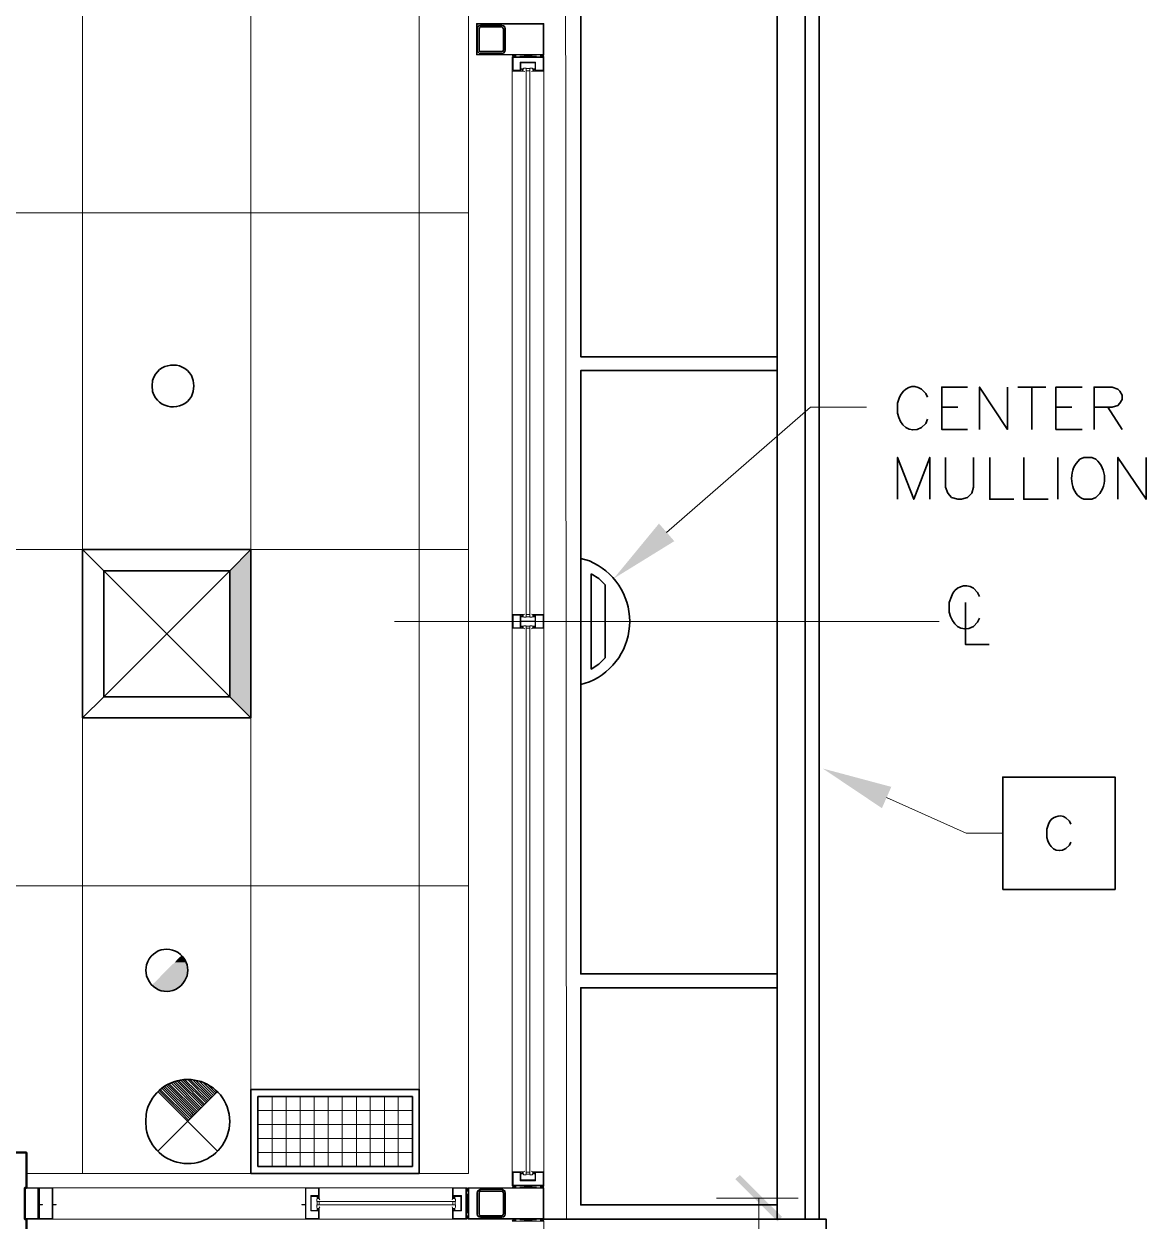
# Model space of a CAD drawing. Header units: inches. Extents: x 5 to 516, y -193 to 129.
# Drawn here: x 430.95 to 444.28, y 47.85 to 62.08 of the extents above; entities that cross this region are included whole.
import ezdxf

# ---------------------------------------------------------------- set-up
doc = ezdxf.new("R2010")
doc.units = ezdxf.units.IN
doc.header["$MEASUREMENT"] = 0
doc.layers.add('PDF9_Geometry', color=7, linetype='Continuous')
doc.layers.add('PDF9_Solid Fills', color=7, linetype='Continuous')

msp = doc.modelspace()

# ---------------------------------------------------------------- hatches: boundary and pattern name
at = {"layer": 'PDF9_Solid Fills', "true_color": 0xb3b3b3, "transparency": 33554559}
msp.add_hatch(color=253, dxfattribs=at).paths.add_polyline_path([(433.3961806, 54.0850073), (433.6450695, 53.8361184), (433.6450695, 54.0850073), (433.6450695, 55.836115), (433.3961827, 55.5827838)])
at = {"layer": 'PDF9_Solid Fills', "transparency": 33554559}
for points in [[(432.7828462, 50.9738952), (432.7428462, 50.9294508), (432.8761796, 50.9294508), (432.8539573, 50.9738952)], [(432.6450695, 50.8361185), (432.5961807, 50.7872297), (432.889514, 50.7872297), (432.8939584, 50.8361185)], [(432.6939564, 50.8850009), (432.6450676, 50.836112), (432.8939564, 50.836112), (432.889512, 50.8850009)], [(432.7428433, 50.9294526), (432.6939545, 50.8850082), (432.88951, 50.8850082), (432.8761767, 50.9294526)], [(432.5072883, 50.6938931), (432.4672883, 50.6583375), (432.8228439, 50.6583375), (432.853955, 50.6938931)], [(432.46729, 50.658339), (432.50729, 50.6272279), (432.7828455, 50.6272279), (432.8228455, 50.658339)], [(432.5517355, 50.7383357), (432.507291, 50.6938913), (432.8539577, 50.6938913), (432.8761799, 50.7383357)], [(432.5961781, 50.7872271), (432.5517337, 50.7383382), (432.8761781, 50.7383382), (432.8895114, 50.7872271)], [(432.5072883, 50.6272246), (432.5517328, 50.6050024), (432.7428439, 50.6050024), (432.7828439, 50.6272246)], [(432.5961781, 50.5872217), (432.645067, 50.5827773), (432.6939559, 50.5872217), (432.7428466, 50.6049988), (432.5517355, 50.6049988)]]:
    msp.add_hatch(color=256, dxfattribs=at).paths.add_polyline_path(points)

# ---------------------------------------------------------------- linework, layer by layer
at = {"layer": 'PDF9_Geometry', "lineweight": 35}
for points in [[(388.3117386, 82.209444), (388.3117386, 85.2938882), (397.3117382, 85.2938882), (397.3117382, 85.2094438), (440.3961813, 85.2094438), (440.3961813, 47.8761126), (440.4806268, 47.8761126), (440.4806268, 38.8761131), (437.3961815, 38.8761131)], [(435.0628438, 85.0450016), (440.2317323, 85.0450016), (440.2317323, 47.8761148)], [(397.3117382, 84.7116683), (439.8984012, 84.7116683), (439.8984012, 47.8761148)], [(439.8984012, 65.2938905), (437.565068, 65.2938905), (437.565068, 58.125002), (439.8984012, 58.125002)], [(436.3339557, 62.0227799), (436.3384001, 62.0450021), (436.3561779, 62.0583354), (436.3739557, 62.0627799), (436.627289, 62.0627799)], [(436.3739557, 62.0450028), (436.3606224, 62.0361139), (436.3561779, 62.0227806)], [(436.3739582, 62.0449992), (436.6272915, 62.0449992), (436.6406249, 62.0361103), (436.6450693, 62.022777), (436.6450693, 61.7738881)], [(436.6272906, 62.062777), (436.6450684, 62.0583326), (436.6628462, 62.0449992), (436.6672906, 62.022777), (436.6672906, 61.7738881)], [(436.3339573, 62.022777), (436.3339573, 61.7738881)], [(436.3561786, 62.022777), (436.3561786, 61.7738881)], [(436.3339573, 61.7738892), (436.3384018, 61.751667), (436.3561795, 61.7338892), (436.3739573, 61.7294448)], [(436.3561786, 61.7738892), (436.3606231, 61.7561114), (436.3739564, 61.751667)], [(436.3739557, 61.7516724), (436.627289, 61.7516724)], [(436.6272923, 61.7516724), (436.6406256, 61.7561169), (436.64507, 61.7738946)], [(436.6272923, 61.7294466), (436.64507, 61.733891), (436.6628478, 61.7516688), (436.6672923, 61.773891)], [(436.3739557, 61.7294466), (436.627289, 61.7294466)], [(432.9384032, 57.6538938), (432.9606254, 57.7116715), (432.9695143, 57.7783382), (432.9606254, 57.8450049), (432.9384032, 57.9027827)], [(439.8984012, 57.9605575), (437.565068, 57.9605575), (437.565068, 50.7916691), (439.8984012, 50.7916691)], [(432.476181, 57.8450049), (432.4717366, 57.7783382), (432.476181, 57.7116715)], [(442.1606206, 57.2627856), (441.8539539, 57.2627856), (441.8539539, 57.7650078), (442.1606206, 57.7650078)], [(442.3028472, 57.2627856), (442.3028472, 57.7650078), (442.6361805, 57.2627856), (442.6361805, 57.7650078)], [(442.7561801, 57.7650009), (443.0895134, 57.7650009)], [(442.9250666, 57.7650009), (442.9250666, 57.2627787)], [(443.5206241, 57.2627856), (443.209513, 57.2627856), (443.209513, 57.7650078), (443.5206241, 57.7650078)], [(443.662846, 57.2627856), (443.662846, 57.7650078), (443.8761793, 57.7650078), (443.9472904, 57.7383411), (443.9695126, 57.7161189), (443.9961793, 57.66723), (443.9961793, 57.6183411), (443.9695126, 57.5738967), (443.9472904, 57.54723), (443.8761793, 57.5250078), (443.662846, 57.5250078)], [(441.3517341, 57.6450013), (441.3295119, 57.5738902), (441.3295119, 57.4538902)], [(441.6850674, 57.6450013), (441.6628452, 57.6894457), (441.6139563, 57.7383346)], [(441.8539539, 57.5250016), (442.045065, 57.5250016)], [(443.209513, 57.5250016), (443.4006241, 57.5250016)], [(443.8272883, 57.5250016), (443.9961771, 57.2627794)], [(441.6139563, 57.2850013), (441.6628452, 57.3338902), (441.6850674, 57.3827791)], [(441.3295128, 56.4316676), (441.3295128, 56.9294454), (441.5206239, 56.4316676), (441.711735, 56.9294454), (441.711735, 56.4316676)], [(441.8984011, 56.9294523), (441.8984011, 56.5738967), (441.9250678, 56.5027856), (441.9695122, 56.4538967), (442.0450678, 56.4316745), (442.0895122, 56.4316745), (442.1606233, 56.4538967), (442.2095122, 56.5027856), (442.2317344, 56.5738967), (442.2317344, 56.9294523)], [(442.4228468, 56.9294523), (442.4228468, 56.4316745), (442.7117357, 56.4316745)], [(442.8272883, 56.9294523), (442.8272883, 56.4316745), (443.1161772, 56.4316745)], [(443.2317344, 56.9294523), (443.2317344, 56.4316745)], [(443.6850686, 56.90723), (443.6361797, 56.9294523), (443.5428464, 56.9294523), (443.4939575, 56.90723), (443.449513, 56.8583412)], [(443.9472879, 56.4316676), (443.9472879, 56.9294454), (444.2806212, 56.4316676), (444.2806212, 56.9294454)], [(443.5428464, 56.4316745), (443.6361797, 56.4316745), (443.6850686, 56.4538967)], [(431.8984017, 55.5827817), (431.6450683, 55.836115)], [(433.3961772, 55.5827817), (433.6450661, 55.836115)], [(437.8539542, 55.4138906), (437.7783986, 55.4894462), (437.6895097, 55.547224)], [(437.8539563, 54.547224), (437.7784008, 54.4716685), (437.6895119, 54.4138907), (437.6895119, 55.547224)], [(437.8539542, 54.5472276), (437.8539542, 55.4138943)], [(442.3028472, 55.276114), (442.2761805, 55.3250028), (442.231736, 55.3738917)], [(441.9695138, 55.276114), (441.9428472, 55.2050029), (441.9428472, 55.0894473)], [(442.1339561, 55.2050057), (442.1339561, 54.707228), (442.4184005, 54.707228)], [(442.231736, 54.9205584), (442.2761805, 54.9694473), (442.3028472, 55.0183362)], [(431.8984017, 54.0850062), (431.6450683, 53.8361173)], [(433.3961772, 54.0850062), (433.6450661, 53.8361173)], [(443.3872881, 52.5694445), (443.3695103, 52.6050001), (443.3295103, 52.6450001)], [(443.1206214, 52.5694445), (443.1028437, 52.5116668), (443.1028437, 52.413889)], [(443.3295103, 52.2805557), (443.3695103, 52.3205557), (443.3872881, 52.3561112)], [(432.862846, 50.7116741), (432.8895127, 50.7694519), (432.8984016, 50.8361185), (432.8895127, 50.8983408), (432.862846, 50.960563)], [(432.4050683, 50.8983408), (432.3961794, 50.8361185), (432.4050683, 50.7694519)], [(439.8984012, 50.6272246), (437.565068, 50.6272246), (437.565068, 48.0450024), (439.8984012, 48.0450024)], [(433.0539553, 49.1961175), (432.7428442, 49.5116731)], [(433.0717369, 49.2138946), (432.7650703, 49.5205613)], [(433.0850652, 49.2272229), (432.7872874, 49.5250006)], [(433.0984025, 49.2405602), (432.8139581, 49.5294491)], [(433.1161795, 49.2583372), (432.8361796, 49.5338928)], [(433.1295123, 49.2716655), (432.8628457, 49.5338877)], [(433.1428451, 49.2850028), (432.8939562, 49.5383361)], [(433.1561779, 49.3027799), (432.9250668, 49.533891)], [(433.173955, 49.3161172), (432.9561772, 49.5338949)], [(433.1872878, 49.3294454), (432.9917322, 49.525001)], [(433.2006251, 49.3472225), (433.0317362, 49.5161114)], [(433.249512, 49.3916742), (432.5384009, 48.6850075)], [(433.249512, 48.6850047), (432.5384009, 49.3916713)], [(432.5561798, 49.4050024), (432.8228464, 49.1383358), (432.9072908, 49.0494469)], [(432.5695125, 49.4183398), (432.9206236, 49.0672287)], [(432.5872896, 49.431668), (432.9384007, 49.0805569)], [(432.6050667, 49.4450053), (432.9072889, 49.1383387), (432.9517333, 49.0938942)], [(432.6228437, 49.4538939), (432.9383992, 49.1383383), (432.9650659, 49.1072272)], [(432.6406208, 49.4672221), (432.982843, 49.1249999)], [(432.9961799, 49.1383376), (432.6584022, 49.4761154)], [(433.0095127, 49.1516749), (432.6761794, 49.4850082)], [(433.0272898, 49.169452), (432.6984009, 49.4983408)], [(433.0406225, 49.1827802), (432.7206226, 49.5027802)], [(433.2184021, 49.3605598), (433.0761799, 49.502782)], [(433.2317349, 49.3738971), (433.1295127, 49.4761193)], [(436.3339557, 48.1872273), (436.3384001, 48.2094495), (436.3561779, 48.2227828), (436.3739557, 48.2316717), (436.627289, 48.2316717)], [(436.6272906, 48.2316735), (436.6450684, 48.2227846), (436.6628462, 48.2094513), (436.6672906, 48.1872291), (436.6672906, 47.9383402)], [(436.3339573, 48.1872291), (436.3339573, 47.9383402)], [(436.3739557, 48.2094459), (436.3606224, 48.2050014), (436.3561779, 48.1872237)], [(436.3561786, 48.1872291), (436.3561786, 47.9383402)], [(436.3739582, 48.2094513), (436.6272915, 48.2094513), (436.6406249, 48.2050069), (436.6450693, 48.1872291), (436.6450693, 47.9383402)], [(436.3339573, 47.9383322), (436.3384018, 47.91611), (436.3561795, 47.9027767), (436.3739573, 47.8983322)], [(436.3561786, 47.9383322), (436.3606231, 47.9249989), (436.3739564, 47.91611)], [(436.3739557, 47.9161154), (436.627289, 47.9161154)], [(436.3739557, 47.8983384), (436.627289, 47.8983384)], [(436.6272923, 47.8983384), (436.64507, 47.9027828), (436.6628478, 47.9161162), (436.6672923, 47.9383384)], [(436.6272923, 47.9161154), (436.6406256, 47.9250043), (436.64507, 47.9383377)], [(440.3961768, 47.8761126), (437.1250659, 47.8761126)]]:
    msp.add_lwpolyline(points, dxfattribs=at)
at = {"layer": 'PDF9_Geometry', "lineweight": 15}
for points in [[(431.6450696, 81.0450018), (431.6450696, 48.4183376)], [(433.6450695, 81.0450018), (433.6450695, 48.4183376)], [(435.6450694, 81.0450018), (435.6450694, 48.4183376)], [(436.2317347, 75.5027839), (436.2317347, 48.4183398), (430.9784019, 48.4183398)], [(437.396177, 47.8761126), (437.3739547, 75.5427777)], [(436.3250688, 61.7116695), (436.3250688, 61.716114)], [(436.7517316, 61.7116695), (436.7517316, 61.716114)], [(436.7517316, 61.6894506), (436.7517316, 61.5205617), (436.885065, 61.5205617)], [(437.1250678, 61.7116695), (436.7517345, 61.7116695), (436.756179, 61.7027806), (436.756179, 61.6938917), (436.7517345, 61.6894473)], [(437.1250678, 61.6894437), (436.7517345, 61.6894437)], [(437.1161793, 61.6805552), (436.7606238, 61.6805552), (436.7606238, 61.5294441), (436.8450682, 61.5294441)], [(436.7606247, 61.7116695), (436.7650691, 61.7027806), (436.7650691, 61.6938917), (436.7606247, 61.6894473)], [(436.7695132, 61.7116695), (436.7739577, 61.7027806), (436.7739577, 61.6938917), (436.7695132, 61.6894473)], [(436.7739575, 61.7116695), (436.7828464, 61.7027806), (436.7828464, 61.6938917), (436.7739575, 61.6894473)], [(436.7917316, 61.7116659), (437.085065, 61.6894437), (437.085065, 61.7116659), (436.7917316, 61.6894437)], [(436.7917345, 61.6894437), (436.7917345, 61.7116659)], [(436.8450657, 61.5294502), (436.8450657, 61.627228)], [(437.0272895, 61.627224), (436.8450673, 61.627224)], [(436.8539542, 61.5472273), (436.8539542, 61.6183384)], [(437.0228453, 61.6183355), (436.8539564, 61.6183355)], [(436.9917345, 61.5205548), (437.1250678, 61.5205548), (437.1250678, 61.6894437), (437.1206234, 61.6938881), (437.1206234, 61.702777), (437.1250678, 61.7116659)], [(436.9961786, 61.5294495), (436.9961786, 61.5472273), (437.0228453, 61.5472273), (437.0228453, 61.6183384)], [(437.0272895, 61.627228), (437.0272895, 61.5294502), (437.1161784, 61.5294502), (437.1161784, 61.6805613)], [(437.1028465, 61.6894437), (437.0939576, 61.6938881), (437.0939576, 61.702777), (437.1028465, 61.7116659)], [(437.1072908, 61.6894437), (437.1028464, 61.6938881), (437.1028464, 61.702777), (437.1072908, 61.7116659)], [(437.1161793, 61.6894437), (437.1117349, 61.6938881), (437.1117349, 61.702777), (437.1161793, 61.7116659)], [(436.885065, 55.0627803), (436.7517316, 55.0627803), (436.7517316, 61.5205577)], [(436.8539542, 61.5205617), (436.8539542, 61.5427839)], [(436.8806243, 61.5294502), (436.8806243, 61.547228), (436.8539577, 61.547228)], [(436.8672912, 61.5294455), (436.8672912, 61.5338899), (436.8761801, 61.5338899), (436.8761801, 61.5427788), (436.8539578, 61.5427788)], [(436.8672915, 61.5294502), (436.8806249, 61.5294502)], [(436.8895128, 61.5561158), (436.880624, 61.5472269)], [(436.8984014, 61.5161129), (436.885068, 61.5205573)], [(436.9161784, 61.5561158), (436.8895118, 61.5561158)], [(436.9161784, 61.551667), (436.9161784, 55.0361119)], [(436.9606256, 55.0361119), (436.9606256, 61.551667), (436.9161811, 61.551667)], [(436.9606256, 61.5250014), (436.9161811, 61.5250014)], [(436.9606245, 61.5561158), (436.9872912, 61.5561158), (436.9961801, 61.5472269)], [(436.9784026, 61.5161129), (436.991736, 61.5205573)], [(436.9961791, 61.5294502), (437.0095125, 61.5294502), (437.0095125, 61.5338946), (437.0006236, 61.5338946)], [(437.0228453, 61.5427785), (437.0006231, 61.5427785), (437.0006231, 61.5338896)], [(437.0228453, 61.5205617), (437.0228453, 61.5427839)], [(437.1250678, 55.0627803), (437.1250678, 61.5205577)], [(436.2317347, 59.836118), (417.6450693, 59.836118)], [(438.582845, 56.0361146), (440.293956, 57.5250034), (440.9606225, 57.5250034)], [(436.2317347, 55.8361183), (417.6450693, 55.8361183)], [(436.7517316, 55.0627803), (436.7517316, 54.8983358)], [(436.8539542, 55.0627803), (436.8539542, 55.0450025)], [(436.8984014, 55.06722), (436.885068, 55.0627756)], [(436.9606256, 55.0627803), (436.9161811, 55.0627803)], [(436.9784026, 55.06722), (436.991736, 55.0627756)], [(436.9917345, 54.898338), (437.1250678, 54.898338), (437.1250678, 55.0627824), (436.9917345, 55.0627824)], [(437.0228453, 55.0627803), (437.0228453, 55.0450025)], [(435.3517344, 54.9783347), (441.8228453, 54.9783347)], [(436.8450657, 54.9827777), (436.8450657, 54.9027778), (436.7606213, 54.9027778), (436.7606213, 55.0538889), (436.8450657, 55.0538889)], [(436.8450657, 55.0538917), (436.8450657, 54.9783362)], [(436.8539542, 55.0361147), (436.8539542, 54.9827814)], [(436.8539542, 54.9250036), (436.8539542, 54.9783369)], [(436.8539542, 54.898338), (436.8539542, 54.9161158)], [(437.0228453, 54.9827835), (436.8539564, 54.9827835)], [(437.0228453, 54.9783347), (436.8539564, 54.9783347)], [(436.8806243, 55.0538917), (436.8806243, 55.036114), (436.8539577, 55.036114)], [(436.8806243, 54.9027778), (436.8806243, 54.925), (436.8539577, 54.925)], [(436.8672912, 55.0538874), (436.8672912, 55.049443), (436.8761801, 55.049443), (436.8761801, 55.0449985), (436.8539578, 55.0449985)], [(436.8672912, 54.9027774), (436.8672912, 54.9116663), (436.8761801, 54.9116663), (436.8761801, 54.9161107), (436.8539578, 54.9161107)], [(436.8672915, 55.0538917), (436.8806249, 55.0538917)], [(436.8895128, 55.0316659), (436.880624, 55.0361104)], [(436.8895128, 54.9294524), (436.880624, 54.9250079)], [(436.9161784, 55.0316659), (436.8895118, 55.0316659)], [(436.9161784, 54.9294524), (436.8895118, 54.9294524)], [(436.9161784, 48.4094513), (436.9161784, 54.9250064)], [(436.9606256, 55.0361147), (436.9161811, 55.0361147)], [(436.9606256, 54.9250064), (436.9606256, 48.4094513), (436.9161811, 48.4094513)], [(436.9606256, 54.9250036), (436.9161811, 54.9250036)], [(436.9606245, 55.0316659), (436.9872912, 55.0316659), (436.9961801, 55.0361104)], [(436.9606245, 54.9294524), (436.9872912, 54.9294524), (436.9961801, 54.9250079)], [(436.9961786, 55.0538925), (436.9961786, 55.0361147), (437.0228453, 55.0361147), (437.0228453, 54.9827814)], [(436.9961786, 54.9027814), (436.9961786, 54.9250036), (437.0228453, 54.9250036), (437.0228453, 54.9783369)], [(436.9961791, 55.0538917), (437.0095125, 55.0538917), (437.0095125, 55.0494473), (437.0006236, 55.0494473)], [(437.0228453, 55.0450032), (437.0006231, 55.0450032), (437.0006231, 55.0494477)], [(437.0228453, 54.9161151), (437.0006231, 54.9161151), (437.0006231, 54.9116706)], [(437.0228453, 54.898338), (437.0228453, 54.9161158)], [(437.0272895, 54.9783362), (437.0272895, 55.0538917), (437.1161784, 55.0538917), (437.1161784, 54.9027806)], [(437.0272895, 54.9027778), (437.0272895, 54.9827777)], [(436.7517316, 54.898338), (436.7517316, 48.4316715)], [(436.8850686, 54.898338), (436.7517353, 54.898338)], [(436.8672915, 54.9027778), (436.8806249, 54.9027778)], [(436.8984014, 54.8938892), (436.885068, 54.8983337)], [(436.9606256, 54.898338), (436.9161811, 54.898338)], [(436.9784026, 54.8938892), (436.991736, 54.8983337)], [(436.9961791, 54.9027778), (437.0095125, 54.9027778), (437.0095125, 54.9116666), (437.0006236, 54.9116666)], [(437.1161793, 54.9027778), (437.0272904, 54.9027778)], [(437.1250678, 54.898338), (437.1250678, 48.4316715)], [(441.1961758, 52.8894496), (442.1428425, 52.4627829), (442.578398, 52.4627829)], [(384.3117389, 51.8361185), (436.2317348, 51.8361185)], [(436.7517316, 48.2716677), (436.7517316, 48.4405566), (436.885065, 48.4405566)], [(437.1161793, 48.2805631), (436.7606238, 48.2805631), (436.7606238, 48.4316742), (436.8450682, 48.4316742)], [(436.8450657, 48.4316681), (436.8450657, 48.3338903)], [(436.8539542, 48.4405566), (436.8539542, 48.4183344)], [(436.8539542, 48.413891), (436.8539542, 48.3427799)], [(436.8806243, 48.4316681), (436.8806243, 48.4138903), (436.8539577, 48.4138903)], [(436.8672912, 48.4316728), (436.8672912, 48.4272283), (436.8761801, 48.4272283), (436.8761801, 48.4183395), (436.8539578, 48.4183395)], [(436.8672915, 48.4316681), (436.8806249, 48.4316681)], [(436.8895128, 48.4050025), (436.880624, 48.4138914)], [(436.8984014, 48.4450054), (436.885068, 48.4405609)], [(436.9161784, 48.4050025), (436.8895118, 48.4050025)], [(436.9606256, 48.4361169), (436.9161811, 48.4361169)], [(436.9606245, 48.4050025), (436.9872912, 48.4050025), (436.9961801, 48.4138914)], [(436.9784026, 48.4450054), (436.991736, 48.4405609)], [(436.9917345, 48.4405544), (437.1250678, 48.4405544), (437.1250678, 48.2716656), (437.1206234, 48.2672211), (437.1206234, 48.2583322), (437.1250678, 48.2494433)], [(436.9961786, 48.4316688), (436.9961786, 48.413891), (437.0228453, 48.413891), (437.0228453, 48.3427799)], [(436.9961791, 48.4316681), (437.0095125, 48.4316681), (437.0095125, 48.4272236), (437.0006236, 48.4272236)], [(437.0228453, 48.4183398), (437.0006231, 48.4183398), (437.0006231, 48.4272287)], [(437.0228453, 48.4405566), (437.0228453, 48.4183344)], [(437.0272895, 48.3338903), (437.0272895, 48.4316681), (437.1161784, 48.4316681), (437.1161784, 48.280557)], [(431.1250682, 48.2494488), (430.9606237, 48.2494488), (430.9606237, 48.2005599)], [(430.9650657, 48.2450011), (430.9650657, 47.8850011), (431.1161768, 47.8850011)], [(431.1161797, 47.885), (431.1161797, 48.245), (430.9650686, 48.245)], [(431.1250682, 48.2494433), (431.1250682, 48.0494433), (431.1695126, 48.0494433), (431.1695126, 48.0449989), (431.1250682, 48.0449989)], [(431.1250703, 48.2005599), (431.1250703, 48.2494488), (431.2939592, 48.2494488), (434.2939591, 48.2494488), (434.4584035, 48.2494488)], [(431.2850662, 47.885), (431.2850662, 48.245), (431.1339551, 48.245)], [(431.1339567, 48.2450011), (431.1339567, 47.8850011), (431.2850678, 47.8850011)], [(431.2939592, 48.2494433), (431.2939592, 48.0494433), (431.3339592, 48.0494433), (431.3339592, 48.0449989), (431.2939592, 48.0449989)], [(434.2939591, 48.2494433), (434.2939591, 48.0494433), (434.2495146, 48.0494433), (434.2495146, 48.0449989), (434.2939591, 48.0449989)], [(434.3561795, 48.1561147), (434.4495128, 48.1561147), (434.4495128, 48.2450036), (434.2984017, 48.2450036), (434.2984017, 47.8850036)], [(436.0406224, 48.2494488), (434.4584002, 48.2494488)], [(434.4584013, 48.1161118), (434.4584013, 48.2494451)], [(436.2095113, 48.2494488), (436.0406224, 48.2494488), (436.0406224, 48.1161154)], [(436.2006249, 47.8850011), (436.2006249, 48.2450011), (436.0495138, 48.2450011), (436.0495138, 48.1561122)], [(436.2317347, 47.880557), (436.2317347, 47.8761126), (436.2317347, 48.2494459), (436.2228459, 48.2450014), (436.213957, 48.2450014), (436.2095125, 48.2494459)], [(436.2317347, 48.245), (436.2228459, 48.2361111), (436.213957, 48.2361111), (436.2095125, 48.245)], [(436.2317347, 48.2361115), (436.2228459, 48.2272226), (436.213957, 48.2272226), (436.2095125, 48.2361115)], [(436.2095134, 47.8761126), (436.2095134, 48.2494459)], [(436.2317347, 48.2494488), (436.2317347, 48.2538932)], [(436.7517316, 48.2494488), (436.7517316, 48.2538932)], [(437.1250678, 48.2494488), (436.7517345, 48.2494488), (436.756179, 48.2583377), (436.756179, 48.2672265), (436.7517345, 48.271671)], [(437.1250678, 48.2716656), (436.7517345, 48.2716656)], [(436.7606247, 48.2494488), (436.7650691, 48.2583377), (436.7650691, 48.2672265), (436.7606247, 48.271671)], [(436.7695132, 48.2494488), (436.7739577, 48.2583377), (436.7739577, 48.2672265), (436.7695132, 48.271671)], [(436.7739575, 48.2494488), (436.7828464, 48.2583377), (436.7828464, 48.2672265), (436.7739575, 48.271671)], [(436.7917316, 48.2494433), (437.085065, 48.2716656), (437.085065, 48.2494433), (436.7917316, 48.2716656)], [(436.7917345, 48.2716656), (436.7917345, 48.2494433)], [(437.0272895, 48.3338943), (436.8450673, 48.3338943)], [(437.0228453, 48.3427828), (436.8539564, 48.3427828)], [(437.1028465, 48.2716656), (437.0939576, 48.2672211), (437.0939576, 48.2583322), (437.1028465, 48.2494433)], [(437.1072908, 48.2716656), (437.1028464, 48.2672211), (437.1028464, 48.2583322), (437.1072908, 48.2494433)], [(437.1161793, 48.2716656), (437.1117349, 48.2672211), (437.1117349, 48.2583322), (437.1161793, 48.2494433)], [(430.9606259, 48.200557), (430.9606259, 47.8761126), (431.1250703, 47.8761126)], [(431.1250682, 48.200557), (431.1250682, 47.8761126), (431.2939571, 47.8761126)], [(434.3561788, 47.9738954), (434.3561788, 48.1561176)], [(434.360623, 47.9783351), (434.360623, 48.147224)], [(434.4317357, 48.1472262), (434.3606246, 48.1472262)], [(434.4272915, 48.1116721), (434.4317359, 48.120561)], [(434.4272915, 48.0850065), (434.4272915, 48.1116732)], [(434.4495128, 48.1205606), (434.431735, 48.1205606), (434.431735, 48.1472273)], [(434.4584013, 48.1472262), (434.4361791, 48.1472262)], [(434.449513, 48.1383337), (434.4450685, 48.1383337), (434.4450685, 48.1250003), (434.4361797, 48.1250003), (434.4361797, 48.1472226)], [(434.4495128, 48.1383377), (434.4495128, 48.1205599)], [(434.4628456, 48.1072233), (434.4584011, 48.1161122)], [(436.0361781, 48.1072233), (436.0406226, 48.1161122)], [(436.0406224, 48.1472262), (436.0628446, 48.1472262)], [(436.0495107, 48.1383337), (436.0539552, 48.1383337), (436.0539552, 48.1250003), (436.0628441, 48.1250003), (436.0628441, 48.1472226)], [(436.0495109, 48.1561147), (436.1472887, 48.1561147)], [(436.0495109, 48.1205606), (436.0672887, 48.1205606), (436.0672887, 48.1472273)], [(436.0495109, 48.1383377), (436.0495109, 48.1205599)], [(436.0761765, 48.1116721), (436.0672876, 48.120561)], [(436.067288, 48.1472262), (436.1383991, 48.1472262)], [(436.0761765, 48.0850065), (436.0761765, 48.1116732)], [(436.1384007, 47.9783351), (436.1384007, 48.147224)], [(436.1472892, 47.9738954), (436.1472892, 48.1561176)], [(436.2317347, 48.2272229), (436.2228459, 48.218334), (436.213957, 48.218334), (436.2095125, 48.2272229)], [(436.2317357, 48.2094488), (436.2095134, 47.9161154), (436.2317357, 47.9161154), (436.2095134, 48.2094488)], [(436.2095134, 48.2094459), (436.2317357, 48.2094459)], [(440.147289, 48.1250003), (439.1784002, 48.1250003)], [(439.6806233, 38.876117), (439.6806233, 41.0005614), (439.6806233, 46.0005611), (439.6806233, 48.1250054)], [(431.1250682, 48.0450036), (431.1250682, 47.8761147)], [(431.2939592, 48.0450036), (431.2939592, 47.8761147)], [(434.2939591, 48.0450036), (434.2939591, 47.8761147)], [(434.3561795, 47.9738954), (434.4495128, 47.9738954), (434.4495128, 47.8850065), (434.2984017, 47.8850065)], [(434.4495135, 48.0050018), (434.4317357, 48.0050018), (434.4317357, 47.9783351), (434.3606246, 47.9783351)], [(434.4272915, 48.0450047), (434.4272915, 48.018338), (434.4317359, 48.0050047)], [(434.4317357, 48.0450036), (434.4317357, 48.0850036)], [(434.4584013, 47.9783351), (434.4361791, 47.9783351)], [(434.43618, 47.9783351), (434.43618, 48.0005574), (434.4450689, 48.0005574)], [(434.4495128, 48.0050058), (434.4495128, 47.9916724), (434.4450684, 47.9916724), (434.4450684, 48.0005613)], [(434.4628456, 48.0227778), (434.4584011, 48.0094444)], [(434.4584013, 48.0450036), (434.4584013, 48.0850036)], [(434.4584013, 47.8761126), (434.4584013, 48.0094459)], [(436.0361781, 48.0227778), (436.0406226, 48.0094444)], [(436.0406224, 47.9783351), (436.0628446, 47.9783351)], [(436.0406246, 48.0094459), (436.0406246, 47.8761126), (436.2095134, 47.8761126), (436.2139579, 47.8850014), (436.2228468, 47.8850014), (436.2317357, 47.8761126)], [(436.0450666, 48.0450036), (436.0450666, 48.0850036)], [(436.0495102, 48.0050018), (436.067288, 48.0050018), (436.067288, 47.9783351), (436.1383991, 47.9783351)], [(436.0495109, 48.0050058), (436.0495109, 47.9916724), (436.0539554, 47.9916724), (436.0539554, 48.0005613)], [(436.1472887, 47.9738954), (436.0495109, 47.9738954), (436.0495109, 47.8850065), (436.200622, 47.8850065)], [(436.0628437, 47.9783351), (436.0628437, 48.0005574), (436.0539548, 48.0005574)], [(436.0761765, 48.0450047), (436.0761765, 48.018338), (436.0672876, 48.0050047)], [(436.0717367, 48.0450036), (436.0717367, 48.0850036)], [(434.2939591, 47.8761126), (431.2939592, 47.8761126)], [(434.2939569, 47.8761126), (434.4584013, 47.8761126), (434.4584013, 47.880557)], [(436.0406224, 47.8761126), (434.4584002, 47.8761126)], [(436.2095134, 47.9027781), (436.2139579, 47.9072226), (436.2228468, 47.9072226), (436.2317357, 47.9027781)], [(436.2095134, 47.8938896), (436.2139579, 47.8983341), (436.2228468, 47.8983341), (436.2317357, 47.8938896)], [(436.2095134, 47.8850011), (436.2139579, 47.8894455), (436.2228468, 47.8894455), (436.2317357, 47.8850011)], [(436.7517316, 47.8761126), (436.7517316, 47.880557)], [(437.1250678, 47.8761126), (436.7517345, 47.8761126), (436.756179, 47.8716681), (436.756179, 47.8627792), (436.7517345, 47.8538903)], [(437.1250678, 47.8538958), (436.7517345, 47.8538958)], [(436.7606247, 47.8761126), (436.7650691, 47.8716681), (436.7650691, 47.8627792), (436.7606247, 47.8538903)], [(436.7695132, 47.8761126), (436.7739577, 47.8716681), (436.7739577, 47.8627792), (436.7695132, 47.8538903)], [(436.7739575, 47.8761126), (436.7828464, 47.8716681), (436.7828464, 47.8627792), (436.7739575, 47.8538903)], [(436.7917316, 47.876118), (437.085065, 47.8538958), (437.085065, 47.876118), (436.7917316, 47.8538958)], [(436.7917345, 47.8538958), (436.7917345, 47.876118)], [(436.9917345, 47.6894513), (437.1250678, 47.6894513), (437.1250678, 47.8538958), (437.1206234, 47.8627846), (437.1206234, 47.8716735), (437.1250678, 47.876118)], [(437.1028465, 47.8538958), (437.0939576, 47.8627846), (437.0939576, 47.8716735), (437.1028465, 47.876118)], [(437.1072908, 47.8538958), (437.1028464, 47.8627846), (437.1028464, 47.8716735), (437.1072908, 47.876118)], [(437.1161793, 47.8538958), (437.1117349, 47.8627846), (437.1117349, 47.8716735), (437.1161793, 47.876118)]]:
    msp.add_lwpolyline(points, dxfattribs=at)
for points in [[(436.3250688, 62.0850057), (436.3250688, 61.7116724), (437.1250688, 61.7116724), (437.1250688, 62.0850057)], [(437.1161793, 61.7161172), (437.1161793, 62.0761172), (436.3339571, 62.0761172), (436.3339571, 61.7161172)], [(436.2317347, 48.2494488), (436.2317347, 47.8761155), (437.125068, 47.8761155), (437.125068, 48.2494488)], [(437.1161793, 47.885), (437.1161793, 48.245), (436.2361794, 48.245), (436.2361794, 47.885)], [(434.4317357, 48.0450065), (434.4317357, 48.0850065), (436.0717356, 48.0850065), (436.0717356, 48.0450065)]]:
    msp.add_lwpolyline(points, close=True, dxfattribs=at)
at = {"layer": 'PDF9_Geometry', "lineweight": 35}
for points in [[(433.6450695, 53.8361184), (433.6450695, 55.8361183), (431.6450696, 55.8361183), (431.6450696, 53.8361184)], [(433.3961772, 54.0850041), (433.3961772, 55.5827817), (431.8983996, 55.5827817), (431.8983996, 54.0850041)], [(442.5784005, 51.7961156), (442.5784005, 53.1294489), (443.9117338, 53.1294489), (443.9117338, 51.7961156)], [(435.6450694, 48.4183398), (435.6450694, 49.4183398), (433.6450695, 49.4183398), (433.6450695, 48.4183398)], [(433.7295105, 49.3338942), (433.7295105, 48.5027831), (435.565066, 48.5027831), (435.565066, 49.3338942)]]:
    msp.add_lwpolyline(points, close=True, dxfattribs=at)
for points in [[(437.6672902, 55.6983358), (437.565068, 55.7294469), (437.565068, 54.2316693), (437.6672902, 54.2627804, 0.6666409013)], [(433.3650661, 49.2094483), (433.3872883, 49.1250039), (433.3961772, 49.036115), (433.3872883, 48.9516706), (433.3650661, 48.8672261, -0.7689506751), (432.4006217, 48.9516706), (432.3961772, 49.036115), (432.4006217, 49.1250039, -0.7620024625)]]:
    msp.add_lwpolyline(points, format="xyb", close=True, dxfattribs=at)
at = {"layer": 'PDF9_Geometry', "color": 253, "lineweight": 30, "true_color": 0xb3b3b3}
for points in [[(433.3961772, 54.0850062), (431.8983996, 55.5827838)], [(431.8984017, 54.0850062), (433.3961793, 55.5827838)]]:
    msp.add_lwpolyline(points, dxfattribs=at)
at = {"layer": 'PDF9_Geometry', "color": 253, "lineweight": 15, "true_color": 0x9a9a9a}
for points in [[(433.8984015, 48.5027853), (433.8984015, 49.3338964)], [(434.0628438, 48.5027853), (434.0628438, 49.3338964)], [(434.2317349, 48.5027853), (434.2317349, 49.3338964)], [(434.3961771, 48.5027853), (434.3961771, 49.3338964)], [(434.5650682, 48.5027853), (434.5650682, 49.3338964)], [(434.7295104, 48.5027853), (434.7295104, 49.3338964)], [(434.8984015, 48.5027853), (434.8984015, 49.3338964)], [(435.0628438, 48.5027853), (435.0628438, 49.3338964)], [(435.2317348, 48.5027853), (435.2317348, 49.3338964)], [(435.3961771, 48.5027853), (435.3961771, 49.3338964)], [(433.7295105, 49.169452), (435.565066, 49.169452)], [(433.7295105, 49.0005609), (435.565066, 49.0005609)], [(433.7295105, 48.8361187), (435.565066, 48.8361187)], [(433.7295105, 48.6672276), (435.565066, 48.6672276)]]:
    msp.add_lwpolyline(points, dxfattribs=at)
at = {"layer": 'PDF9_Geometry', "lineweight": 50}
msp.add_lwpolyline([(422.9784034, 48.6672276), (422.9784034, 43.2094501), (430.6050696, 43.2094501), (430.6050696, 48.6672276), (430.978403, 48.6672276), (430.978403, 48.2494498), (430.9606253, 48.2494498), (430.9606253, 47.8761165), (430.978403, 47.8761165), (430.978403, 42.8316724), (424.5606256, 42.8316724), (424.5606256, 42.5072276), (424.1872922, 42.5072276), (424.1872922, 42.8316724), (422.6050701, 42.8316724), (422.6050701, 48.6672276)], close=True, dxfattribs=at)
msp.add_lwpolyline([(422.9784034, 48.6672276), (422.9784034, 43.2094501), (430.6050696, 43.2094501), (430.6050696, 48.6672276), (430.978403, 48.6672276), (430.978403, 48.2494498), (430.9606253, 48.2494498), (430.9606253, 47.8761165), (430.978403, 47.8761165), (430.978403, 42.8316724), (424.5606256, 42.8316724), (424.5606256, 42.5072276), (424.1872922, 42.5072276), (424.1872922, 42.8316724), (422.6050701, 42.8316724), (422.6050701, 48.6672276)], close=True, dxfattribs=at)
msp.add_lwpolyline([(430.978403, 48.2494488), (430.9606252, 48.2494488), (430.9606252, 47.8761155), (430.978403, 47.8761155)], dxfattribs=at)
at = {"layer": 'PDF9_Geometry', "lineweight": 35}
for points in [[(432.9384032, 57.9027827), (432.8321069, 58.0880419), (432.5432921, 58.0640419), (432.476181, 57.8450049)], [(441.6139563, 57.7383346), (441.5044008, 57.8185568), (441.4021785, 57.7495198), (441.3517341, 57.6450013)], [(432.476181, 57.7116715), (432.5432921, 57.4926345), (432.8320329, 57.4686345), (432.9384032, 57.6538938)], [(441.3295119, 57.4538902), (441.3575119, 57.3124087), (441.4632156, 57.199742), (441.6139563, 57.2850013)], [(443.6850686, 56.4538967), (443.824476, 56.5643412), (443.81855, 56.7982671), (443.6850686, 56.90723)], [(443.449513, 56.8583412), (443.3550686, 56.7304893), (443.3857353, 56.4816004), (443.5428464, 56.4316745)], [(442.231736, 55.3738917), (442.1294398, 55.4396695), (442.0031435, 55.3893732), (441.9695138, 55.276114)], [(441.9428472, 55.0894473), (441.9785509, 54.9458918), (442.0764768, 54.8350029), (442.231736, 54.9205584)], [(443.3295103, 52.6450001), (443.2540288, 52.6983334), (443.1487696, 52.6552223), (443.1206214, 52.5694445)], [(443.1028437, 52.413889), (443.1193622, 52.2993705), (443.22114, 52.2130742), (443.3295103, 52.2805557)], [(432.862846, 50.960563), (432.7389942, 51.1507111), (432.4704016, 51.1156741), (432.4050683, 50.8983408)], [(432.4050683, 50.7694519), (432.4728461, 50.5508593), (432.7444757, 50.5154519), (432.862846, 50.7116741)]]:
    msp.add_open_spline(points, degree=3, dxfattribs=at)
at = {"layer": 'PDF9_Solid Fills', "lineweight": 35, "transparency": 33554559}
for points in [[(438.6761791, 55.9338921), (437.9561791, 55.4894476), (438.4939568, 56.1427809)], [(441.1428447, 52.7605614), (440.4406225, 53.2316725), (441.2539558, 53.0138948)], [(432.8228446, 51.0094493), (432.8539557, 50.9738938), (432.7828446, 50.9738938)], [(439.9561766, 47.9027781), (439.4006211, 48.351667), (439.4539544, 48.4005559)], [(439.9028455, 47.849447), (439.9561788, 47.9027803), (439.4006233, 48.3516692)]]:
    msp.add_solid(points, dxfattribs=at)

doc.saveas('drawing.dxf')
